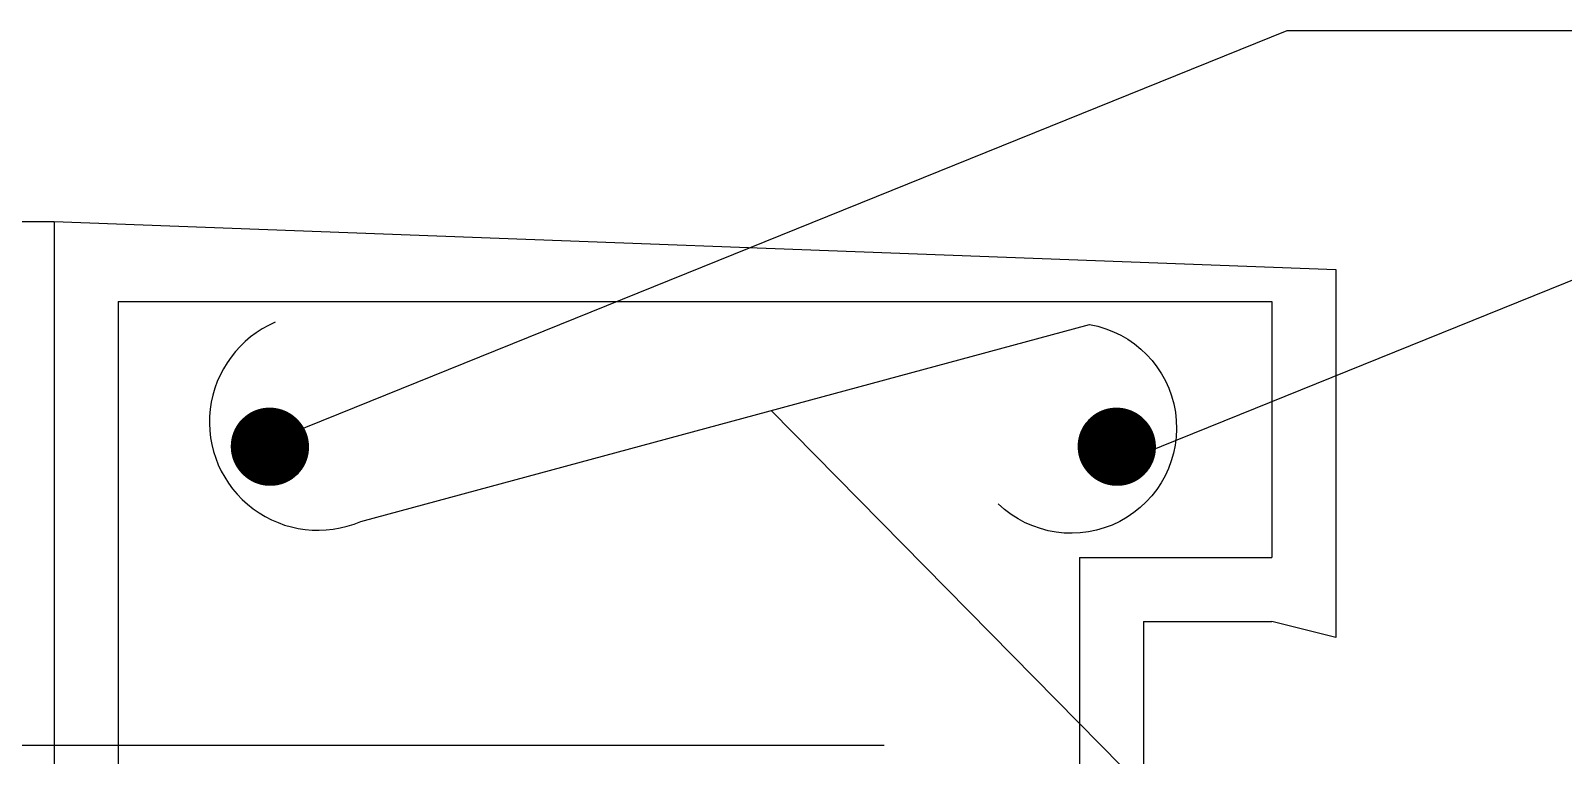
# Model space of a CAD drawing. Header units: metres. Extents: x 338339 to 1133840, y -479113 to 96125.
# Drawn here: x 393721 to 398505, y -228918 to -226654 of the extents above; entities that cross this region are included whole.
import ezdxf

# ---------------------------------------------------------------- set-up
doc = ezdxf.new("R2010")
doc.units = ezdxf.units.M

msp = doc.modelspace()

# ---------------------------------------------------------------- hatches: boundary and pattern name
h = msp.add_hatch()
h.set_pattern_fill('SOLID')
h.paths.add_polyline_path([(394588.53, -227953.62, 1), (394347.47, -227953.62, 1)])
h = msp.add_hatch()
h.set_pattern_fill('SOLID')
h.paths.add_polyline_path([(397231.64, -227953.62, 1), (396990.58, -227953.62, 1)])

# ---------------------------------------------------------------- linework, layer by layer
for p, q in [((394384.19, -227971.62), (397642.39, -226653.9)), ((397201.59, -227971.62), (400459.79, -226653.9)), ((397642.39, -226653.9), (401225.09, -226653.9)), ((389234.46, -227249.8), (393794.91, -227249.8)), ((393794.91, -227249.8), (393794.91, -231394.78)), ((393794.91, -227249.8), (397794.91, -227399.8)), ((397794.91, -227399.8), (397794.91, -228549.8)), ((396032.42, -227840.6), (398533.59, -230381.29)), ((397194.91, -228499.8), (397194.91, -229199.8)), ((397194.91, -228499.8), (397594.91, -228499.8)), ((397794.91, -228549.8), (397594.91, -228499.8)), ((381275.01, -228885.51), (396385.18, -228885.51))]:
    msp.add_line(p, q)
for points in [[(393994.91, -227499.8), (393994.91, -231394.78)], [(393994.91, -227499.8), (397594.91, -227499.8)], [(397594.91, -227499.8), (397594.91, -228299.8)], [(394751.7, -228187.03), (397026.33, -227571.76)], [(396994.91, -228299.8), (397594.91, -228299.8)], [(396994.91, -228299.8), (396994.91, -228949.8)]]:
    msp.add_lwpolyline(points)
for points in [[(394484.23, -227564.99, 1), (394751.7, -228187.03, 0.93)], [(397026.33, -227571.76, -1.35), (396741.19, -228131.98)]]:
    msp.add_lwpolyline(points, format="xyb")

doc.saveas('drawing.dxf')
